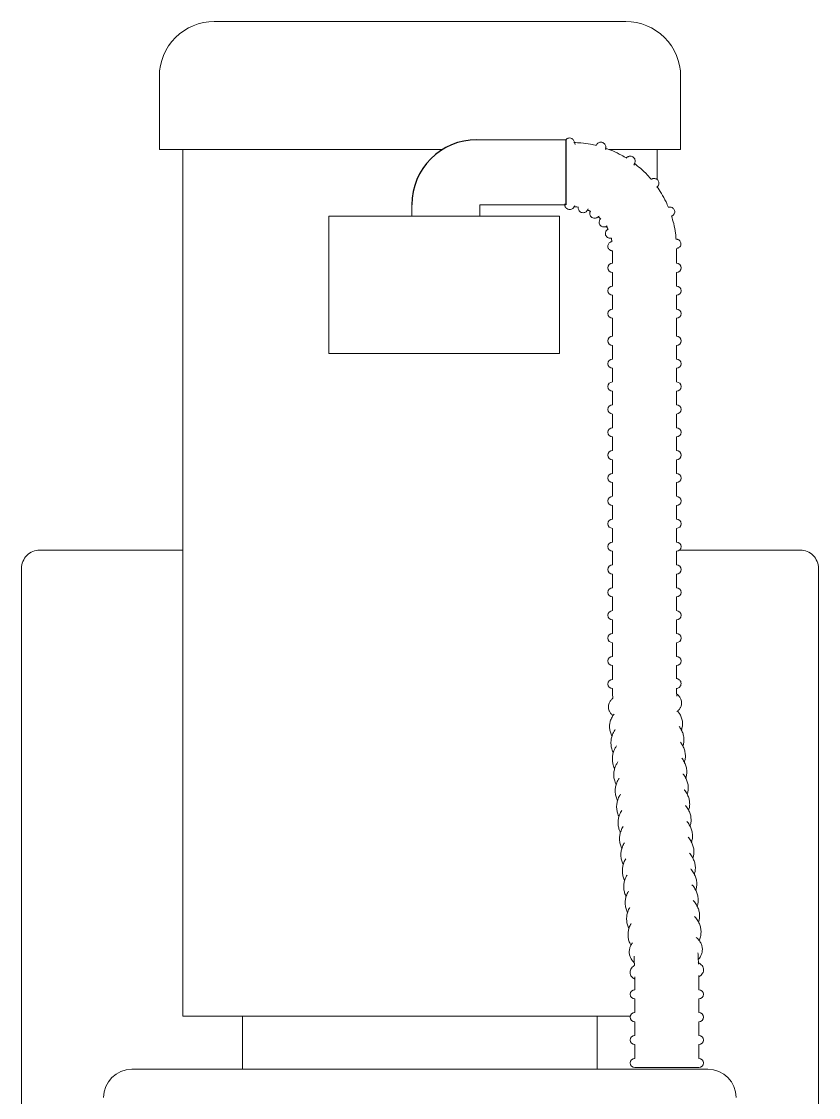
# Model space of a CAD drawing. Header units: inches. Extents: x 12.2 to 24.5, y 6.4 to 20.2.
# Drawn here: x 17.055 to 19.778, y 15.734 to 19.41 of the extents above; entities that cross this region are included whole.
import ezdxf

# ---------------------------------------------------------------- set-up
doc = ezdxf.new("R2010")
doc.units = ezdxf.units.IN
doc.header["$MEASUREMENT"] = 0

msp = doc.modelspace()

# ---------------------------------------------------------------- linework, layer by layer
at = {"color": 7, "linetype": 'Continuous', "lineweight": 15}
for p, q in [((17.713393, 19.40975), (19.119642, 19.40975)), ((17.765042, 18.972252), (17.525894, 18.972252)), ((18.492941, 18.972252), (17.765042, 18.972252)), ((19.307144, 18.972252), (19.063103, 18.972252)), ((18.105519, 18.275999), (18.105519, 18.74475)), ((18.105519, 18.74475), (18.145353, 18.74475)), ((18.145353, 18.74475), (18.146223, 18.74475)), ((18.146223, 18.74475), (18.89337, 18.74475)), ((18.89337, 18.275999), (18.89337, 18.74475)), ((19.074631, 18.552527), (19.074214, 18.552527)), ((19.074631, 18.474403), (19.074214, 18.474403)), ((19.074631, 18.396274), (19.074214, 18.396274)), ((18.105519, 18.275999), (18.145353, 18.275999)), ((18.145353, 18.275999), (18.146223, 18.275999)), ((18.146223, 18.275999), (18.89337, 18.275999)), ((19.074631, 18.303234), (19.074214, 18.303234)), ((19.074631, 18.22511), (19.074214, 18.22511)), ((19.074631, 18.146985), (19.074214, 18.146985)), ((19.074631, 18.068856), (19.074214, 18.068856)), ((19.074631, 17.990732), (19.074214, 17.990732)), ((19.074631, 17.912608), (19.074214, 17.912608)), ((19.074631, 17.834483), (19.074214, 17.834483)), ((19.074631, 17.756359), (19.074214, 17.756359)), ((19.074631, 17.678236), (19.074214, 17.678236)), ((17.117292, 17.603664), (17.606517, 17.603664)), ((19.074631, 17.600112), (19.074214, 17.600112)), ((19.325119, 17.603664), (19.302887, 17.603664)), ((19.325119, 17.603664), (19.715743, 17.603664)), ((17.054792, 17.541164), (17.054792, 14.970251)), ((19.778243, 15.470914), (19.778243, 17.541164)), ((19.074631, 17.521985), (19.074214, 17.521985)), ((19.074631, 17.443858), (19.074214, 17.443858)), ((19.074631, 17.365734), (19.074214, 17.365734)), ((19.074631, 17.28761), (19.074214, 17.28761)), ((19.074631, 17.209485), (19.074214, 17.209485)), ((17.797325, 16.011751), (17.606517, 16.011751)), ((17.809826, 16.011751), (17.797325, 16.011751)), ((17.809826, 16.011751), (19.022325, 16.011751)), ((17.809826, 15.980501), (17.809826, 16.011751)), ((19.022325, 16.011751), (19.022325, 15.980501)), ((19.034825, 16.011751), (19.022325, 16.011751)), ((19.135271, 16.011751), (19.034825, 16.011751)), ((17.809826, 15.830304), (17.809826, 15.980501)), ((19.022325, 15.980501), (19.022325, 15.830304)), ((19.400479, 15.830304), (17.431728, 15.830304)), ((19.150475, 15.836276), (19.369226, 15.836276))]:
    msp.add_line(p, q, dxfattribs=at)
msp.add_line((18.914633, 19.006001), (18.914633, 18.783502))
for centre, radius, start, end in [((17.713393, 19.22225), 0.1875, 90.000225, 180.000492), ((19.119648, 19.222254), 0.187496, 359.998364, 90.001636), ((19.074214, 18.568151), 0.015624, 90, 270), ((19.292965, 18.568151), 0.015624, 270, 90), ((19.074214, 18.490027), 0.015624, 90, 270), ((19.292965, 18.490027), 0.015624, 270, 90), ((19.074216, 18.4119), 0.015626, 90.008604, 269.991396), ((19.292963, 18.4119), 0.015626, 270.008604, 89.991396), ((19.074214, 18.318858), 0.015624, 90, 270), ((19.292965, 18.318858), 0.015624, 270, 90), ((19.074214, 18.240734), 0.015624, 90, 270), ((19.292965, 18.240734), 0.015624, 270, 90), ((19.074214, 18.162609), 0.015624, 90, 270), ((19.292965, 18.162609), 0.015624, 270, 90), ((19.074216, 18.084483), 0.015626, 90.008604, 269.991396), ((19.292963, 18.084483), 0.015626, 270.008604, 89.991396), ((19.074216, 18.006358), 0.015626, 90.008604, 269.991396), ((19.292963, 18.006358), 0.015626, 270.008604, 89.991396), ((19.074216, 17.928234), 0.015626, 90.008604, 269.991396), ((19.292963, 17.928234), 0.015626, 270.008604, 89.991396), ((19.074214, 17.850107), 0.015624, 90, 270), ((19.292965, 17.850107), 0.015624, 270, 90), ((19.074214, 17.771983), 0.015624, 90, 270), ((19.292965, 17.771983), 0.015624, 270, 90), ((19.074214, 17.69386), 0.015624, 90, 270), ((19.292965, 17.69386), 0.015624, 270, 90), ((19.074214, 17.615735), 0.015624, 90, 270), ((19.292965, 17.615735), 0.015624, 270, 90), ((17.117289, 17.541167), 0.062497, 89.99693, 180.00307), ((19.715746, 17.541167), 0.062497, 359.99693, 90.00307), ((19.074215, 17.53761), 0.015625, 90.004302, 269.995698), ((19.292964, 17.53761), 0.015625, 270.004302, 89.995698), ((19.074215, 17.459483), 0.015625, 90.004302, 269.995698), ((19.292964, 17.459483), 0.015625, 270.004302, 89.995698), ((19.074215, 17.381359), 0.015625, 90.004302, 269.995698), ((19.292964, 17.381359), 0.015625, 270.004302, 89.995698), ((19.074215, 17.303235), 0.015625, 90.004302, 269.995698), ((19.292964, 17.303235), 0.015625, 270.004302, 89.995698), ((19.074215, 17.22511), 0.015625, 90.004302, 269.995698), ((19.292964, 17.22511), 0.015625, 270.004302, 89.995698), ((19.074215, 17.146426), 0.015625, 90.004302, 269.995698), ((19.150476, 16.086277), 0.015625, 90.004302, 269.995698), ((19.369225, 16.086277), 0.015625, 270.004302, 89.995698), ((19.150476, 16.008152), 0.015625, 90.004302, 269.995698), ((19.369225, 16.008152), 0.015625, 270.004302, 89.995698), ((19.150475, 15.930027), 0.015624, 90, 270), ((19.369226, 15.930027), 0.015624, 270, 90), ((19.150476, 15.851901), 0.015625, 90.004302, 269.995698), ((19.369225, 15.851901), 0.015625, 270.004302, 89.995698), ((17.43173, 15.733825), 0.09648, 90.001337, 179.998663), ((19.400477, 15.733825), 0.09648, 0.001337, 89.998663)]:
    msp.add_arc(centre, radius, start, end, dxfattribs=at)
msp.add_arc((18.610626, 18.783943), 0.222058, 90, 180)
for points in [[(17.525894, 19.222248), (17.525894, 18.972252)], [(19.307144, 18.972252), (19.307144, 19.222248)], [(18.916031, 19.006001), (18.600702, 19.006001)], [(17.606517, 18.972252), (17.606517, 16.608501)], [(19.226518, 18.870046), (19.226518, 18.972252)], [(18.388568, 18.783943), (18.388568, 18.74475)], [(18.621068, 18.74475), (18.621068, 18.783943)], [(18.621068, 18.783502), (18.914633, 18.783502)], [(18.987925, 18.766752), (18.999508, 18.761073)], [(19.024974, 18.743952), (19.034243, 18.734988)], [(19.053225, 18.710883), (19.059406, 18.699295)], [(19.066137, 18.669497), (19.068666, 18.669718)], [(19.070088, 18.670488), (19.072435, 18.657487)], [(19.074214, 18.626577), (19.074214, 18.583775)], [(19.292965, 18.583775), (19.292965, 18.634683)], [(19.074214, 18.552527), (19.074214, 18.50565)], [(19.292965, 18.50565), (19.292965, 18.552527)], [(19.074214, 18.474403), (19.074214, 18.427526)], [(19.292965, 18.427526), (19.292965, 18.474403)], [(19.074214, 18.396274), (19.074214, 18.334482)], [(19.292965, 18.334482), (19.292965, 18.396274)], [(19.074214, 18.303234), (19.074214, 18.256358)], [(19.292965, 18.256358), (19.292965, 18.303234)], [(19.074214, 18.22511), (19.074214, 18.178233)], [(19.292965, 18.178233), (19.292965, 18.22511)], [(19.074214, 18.146985), (19.074214, 18.100109)], [(19.292965, 18.100109), (19.292965, 18.146985)], [(19.074214, 18.068856), (19.074214, 18.021985)], [(19.292965, 18.021985), (19.292965, 18.068856)], [(19.074214, 17.990732), (19.074214, 17.94386)], [(19.292965, 17.94386), (19.292965, 17.990732)], [(19.074214, 17.912608), (19.074214, 17.865731)], [(19.292965, 17.865731), (19.292965, 17.912608)], [(19.074214, 17.834483), (19.074214, 17.787607)], [(19.292965, 17.787607), (19.292965, 17.834483)], [(19.074214, 17.756359), (19.074214, 17.709484)], [(19.292965, 17.709484), (19.292965, 17.756359)], [(19.074214, 17.678236), (19.074214, 17.631359)], [(19.292965, 17.631359), (19.292965, 17.678236)], [(19.074214, 17.600112), (19.074214, 17.553235)], [(19.292965, 17.553235), (19.292965, 17.600112)], [(19.074214, 17.521985), (19.074214, 17.475108)], [(19.292965, 17.475108), (19.292965, 17.521985)], [(19.074214, 17.443858), (19.074214, 17.396984)], [(19.292965, 17.396984), (19.292965, 17.443858)], [(19.074214, 17.365734), (19.074214, 17.31886)], [(19.292965, 17.31886), (19.292965, 17.365734)], [(19.074214, 17.28761), (19.074214, 17.240735)], [(19.292965, 17.240735), (19.292965, 17.28761)], [(19.074214, 17.209485), (19.074214, 17.169545)], [(19.292965, 17.163629), (19.292965, 17.209485)], [(19.074214, 17.169545), (19.07423, 17.161778)], [(17.606517, 16.608501), (17.606517, 16.011751)], [(19.150475, 16.103009), (19.150475, 16.101902)], [(19.369226, 16.101902), (19.369226, 16.103009)], [(19.150475, 16.070652), (19.150475, 16.023778)], [(19.369226, 16.023778), (19.369226, 16.070652)], [(19.150475, 15.992527), (19.150475, 15.945651)], [(19.369226, 15.945651), (19.369226, 15.992527)], [(19.150475, 15.914403), (19.150475, 15.867527)], [(19.369226, 15.867527), (19.369226, 15.914403)]]:
    msp.add_open_spline(points, degree=1, dxfattribs=at)
for points, knots in [([(18.946362, 18.98987), (18.945996, 18.991811), (18.945331, 18.99534), (18.943621, 19.000381), (18.941225, 19.004818), (18.937416, 19.008817), (18.931982, 19.011665), (18.925276, 19.012269), (18.91939, 19.010197), (18.915931, 19.00776), (18.914781, 19.006202), (18.914633, 19.006001)], [0, 0, 0, 0, 0.12796389, 0.2326434, 0.34409255, 0.45226144, 0.58608413, 0.73333824, 0.87452196, 0.98381727, 1, 1, 1, 1]), ([(19.020229, 18.985853), (19.013396, 18.98741), (18.995727, 18.991436), (18.969678, 18.995024), (18.950472, 18.995846), (18.94237, 18.996192)], [0, 0, 0, 0, 0.26719872, 0.6908627, 1, 1, 1, 1]), ([(19.051435, 18.971918), (19.051457, 18.972106), (19.051832, 18.975254), (19.051853, 18.980008), (19.050615, 18.986062), (19.048294, 18.990793), (19.044045, 18.995124), (19.037878, 18.997726), (19.031544, 18.997648), (19.026512, 18.995719), (19.022927, 18.993101), (19.020049, 18.990007), (19.018532, 18.987656), (19.017718, 18.986397)], [0, 0, 0, 0, 0.01008856, 0.16925114, 0.25078571, 0.33811643, 0.44685307, 0.56746732, 0.68500718, 0.7756962, 0.85089873, 0.92010952, 1, 1, 1, 1]), ([(19.123174, 18.942482), (19.117152, 18.946068), (19.101577, 18.955343), (19.076934, 18.967278), (19.057855, 18.974235), (19.049224, 18.977381)], [0, 0, 0, 0, 0.2566098, 0.66373015, 1, 1, 1, 1]), ([(19.147588, 18.918711), (19.148576, 18.920889), (19.150272, 18.924631), (19.151764, 18.93022), (19.151941, 18.93543), (19.15047, 18.940881), (19.14684, 18.945958), (19.141407, 18.949289), (19.135769, 18.950249), (19.131069, 18.949578), (19.127346, 18.948088), (19.124129, 18.946088), (19.122241, 18.944447), (19.121259, 18.943594)], [0, 0, 0, 0, 0.12555195, 0.21574369, 0.30227916, 0.3965725, 0.50739369, 0.62205208, 0.72227348, 0.801863, 0.86865874, 0.93172692, 1, 1, 1, 1]), ([(19.207759, 18.869506), (19.203133, 18.874773), (19.191162, 18.888401), (19.17138, 18.907344), (19.155368, 18.919846), (19.148131, 18.925497)], [0, 0, 0, 0, 0.25658041, 0.66396288, 1, 1, 1, 1]), ([(19.225267, 18.84213), (19.225512, 18.842376), (19.226891, 18.843762), (19.228812, 18.8461), (19.231017, 18.849448), (19.232557, 18.853129), (19.233246, 18.857947), (19.232231, 18.863497), (19.229014, 18.868686), (19.22438, 18.87208), (19.219713, 18.873504), (19.215843, 18.873664), (19.212563, 18.873131), (19.209546, 18.872172), (19.207625, 18.871244), (19.20663, 18.870764)], [0, 0, 0, 0, 0.01944503, 0.10961099, 0.16905449, 0.24374054, 0.33142373, 0.43836522, 0.55325334, 0.66523634, 0.75260618, 0.82314799, 0.88050004, 0.93813241, 1, 1, 1, 1]), ([(19.265826, 18.774078), (19.263039, 18.78051), (19.255822, 18.797162), (19.242818, 18.82127), (19.231421, 18.838088), (19.226274, 18.845683)], [0, 0, 0, 0, 0.25656728, 0.66425666, 1, 1, 1, 1]), ([(18.910911, 18.786654), (18.911, 18.785051), (18.911183, 18.781763), (18.912811, 18.776817), (18.916096, 18.772075), (18.921354, 18.768321), (18.925739, 18.767806), (18.927934, 18.767548)], [0, 0, 0, 0, 0.16886007, 0.34619524, 0.54067288, 0.77011323, 1, 1, 1, 1]), ([(18.927934, 18.767548), (18.930126, 18.767799), (18.933829, 18.768222), (18.938194, 18.770847), (18.941288, 18.77371), (18.943835, 18.776973), (18.945204, 18.77942), (18.945893, 18.780652)], [0, 0, 0, 0, 0.27938692, 0.47186992, 0.64057015, 0.81911817, 1, 1, 1, 1]), ([(18.942769, 18.777227), (18.943756, 18.777184), (18.94905, 18.776956), (18.954263, 18.775944), (18.958506, 18.77512)], [0, 0, 0, 0, 0.1863452, 1, 1, 1, 1]), ([(18.956678, 18.775401), (18.956767, 18.773798), (18.956949, 18.77051), (18.958578, 18.765564), (18.961862, 18.760821), (18.96712, 18.757068), (18.971505, 18.756553), (18.9737, 18.756295)], [0, 0, 0, 0, 0.16886007, 0.34619524, 0.54067288, 0.77011323, 1, 1, 1, 1]), ([(18.9737, 18.756295), (18.975893, 18.756546), (18.979596, 18.756969), (18.98396, 18.759594), (18.987055, 18.762457), (18.989601, 18.76572), (18.99097, 18.768167), (18.991659, 18.769399)], [0, 0, 0, 0, 0.27938692, 0.47186992, 0.64057015, 0.81911817, 1, 1, 1, 1]), ([(18.998098, 18.761608), (18.997733, 18.760422), (18.996861, 18.757588), (18.996612, 18.752822), (18.997883, 18.747329), (19.001268, 18.742204), (19.00671, 18.738394), (19.011031, 18.73791), (19.013154, 18.737672)], [0, 0, 0, 0, 0.11171151, 0.26705948, 0.4243774, 0.61257092, 0.80970827, 1, 1, 1, 1]), ([(19.275396, 18.744186), (19.275973, 18.74446), (19.277592, 18.745229), (19.279911, 18.746668), (19.282348, 18.748706), (19.284622, 18.75147), (19.286559, 18.755538), (19.287228, 18.760893), (19.285877, 18.76652), (19.282767, 18.771019), (19.278991, 18.773832), (19.275539, 18.775212), (19.272691, 18.775719), (19.270374, 18.77579), (19.26814, 18.775596), (19.266486, 18.775336), (19.265513, 18.775091), (19.265387, 18.775059)], [0, 0, 0, 0, 0.037455014, 0.10507158, 0.15934698, 0.223117161, 0.313469673, 0.419863071, 0.533165248, 0.645071232, 0.733297832, 0.805581209, 0.8610363, 0.902105727, 0.941162756, 0.992391215, 1, 1, 1, 1]), ([(19.013154, 18.737672), (19.015082, 18.737861), (19.018223, 18.738169), (19.022181, 18.740096), (19.025362, 18.742231), (19.027284, 18.744012), (19.028302, 18.744956)], [0, 0, 0, 0, 0.33402197, 0.54426095, 0.75859225, 1, 1, 1, 1]), ([(19.033605, 18.735776), (19.033238, 18.735353), (19.032159, 18.73411), (19.030639, 18.731552), (19.029136, 18.727824), (19.028573, 18.722944), (19.029769, 18.717372), (19.033147, 18.712304), (19.037815, 18.709107), (19.041953, 18.707898), (19.044241, 18.707803), (19.044996, 18.707771)], [0, 0, 0, 0, 0.04382488, 0.12869004, 0.23143763, 0.35655334, 0.50741009, 0.66803078, 0.8209604, 0.94095698, 1, 1, 1, 1]), ([(19.044996, 18.707771), (19.046633, 18.707905), (19.049222, 18.708116), (19.052988, 18.709507), (19.055209, 18.710496), (19.056491, 18.711232), (19.056546, 18.711263)], [0, 0, 0, 0, 0.40220365, 0.63580835, 0.98446229, 1, 1, 1, 1]), ([(19.291832, 18.665438), (19.29115, 18.672416), (19.289385, 18.690485), (19.284395, 18.717415), (19.278707, 18.736916), (19.27614, 18.745716)], [0, 0, 0, 0, 0.2566362, 0.66451565, 1, 1, 1, 1]), ([(19.058418, 18.69937), (19.057734, 18.698928), (19.056224, 18.697952), (19.054011, 18.695891), (19.051739, 18.692774), (19.050054, 18.688286), (19.049923, 18.682728), (19.05183, 18.67734), (19.055206, 18.673321), (19.058939, 18.670948), (19.062245, 18.669845), (19.0646, 18.669524), (19.065802, 18.669503), (19.066137, 18.669497)], [0, 0, 0, 0, 0.05807862, 0.1280788, 0.21430214, 0.33119626, 0.46424256, 0.60251914, 0.72948849, 0.83128398, 0.91424226, 0.97616714, 1, 1, 1, 1]), ([(19.070813, 18.657459), (19.070715, 18.657439), (19.069881, 18.657272), (19.068071, 18.656673), (19.064896, 18.655052), (19.061476, 18.651878), (19.058911, 18.647012), (19.058156, 18.641356), (19.059431, 18.636047), (19.062011, 18.632015), (19.064896, 18.629405), (19.067701, 18.627846), (19.070056, 18.627044), (19.071704, 18.626731), (19.072693, 18.626619), (19.0733, 18.626574), (19.073883, 18.626554), (19.074293, 18.626551), (19.074533, 18.626549)], [0, 0, 0, 0, 0.00656015, 0.05542426, 0.12361311, 0.23785001, 0.35321591, 0.47554367, 0.6017051, 0.7006911, 0.78329238, 0.85277781, 0.90844044, 0.94473174, 0.96192306, 0.97332315, 0.98434462, 1, 1, 1, 1]), ([(19.295077, 18.634908), (19.295322, 18.63495), (19.296045, 18.635072), (19.297967, 18.635566), (19.301124, 18.636937), (19.304881, 18.64007), (19.307705, 18.64485), (19.308703, 18.650631), (19.307588, 18.656066), (19.305059, 18.660252), (19.30218, 18.662964), (19.299357, 18.664604), (19.296947, 18.665456), (19.295237, 18.665799), (19.294199, 18.665919), (19.293577, 18.665973), (19.293018, 18.665988), (19.29242, 18.666007), (19.29199, 18.665997), (19.291773, 18.665992)], [0, 0, 0, 0, 0.015711144, 0.046294126, 0.125151029, 0.231067601, 0.34984045, 0.468171203, 0.593758141, 0.691513046, 0.772677517, 0.841050863, 0.896278296, 0.933372579, 0.950986664, 0.962238113, 0.9728194, 0.986311794, 1, 1, 1, 1]), ([(19.074479, 17.130624), (19.074524, 17.127171), (19.074669, 17.116059), (19.074943, 17.104948), (19.075131, 17.09729)], [0, 0, 0, 0, 0.31070584, 1, 1, 1, 1]), ([(19.293763, 17.10491), (19.293606, 17.111238), (19.29338, 17.120398), (19.293262, 17.129559), (19.293226, 17.132391)], [0, 0, 0, 0, 0.69091938, 1, 1, 1, 1]), ([(19.293256, 17.130176), (19.294673, 17.130649), (19.297945, 17.131742), (19.302461, 17.13449), (19.306441, 17.138888), (19.308844, 17.144756), (19.308737, 17.151423), (19.306291, 17.157013), (19.30284, 17.16081), (19.29915, 17.16328), (19.296532, 17.164406), (19.295166, 17.164896), (19.295117, 17.164914)], [0, 0, 0, 0, 0.061484267, 0.141951138, 0.214600301, 0.302546116, 0.396561379, 0.481310839, 0.54814585, 0.605306093, 0.66297302, 0.665094577, 0.665094577, 0.665094577, 0.665094577]), ([(19.075126, 17.097503), (19.07264, 17.095251), (19.067966, 17.090281), (19.063147, 17.082429), (19.061658, 17.076894), (19.061066, 17.074692)], [0.9151366195, 0.9151366195, 0.9151366195, 0.9151366195, 0.9465119324, 0.9787169539, 1, 1, 1, 1]), ([(19.295762, 17.111156), (19.298249, 17.108904), (19.302922, 17.103934), (19.307741, 17.096083), (19.30923, 17.090548), (19.309823, 17.088345)], [0.9151366195, 0.9151366195, 0.9151366195, 0.9151366195, 0.9465119324, 0.9787169539, 1, 1, 1, 1]), ([(19.061066, 17.074692), (19.060733, 17.072283), (19.059942, 17.066555), (19.061679, 17.057465), (19.066336, 17.048477), (19.071482, 17.04217), (19.075311, 17.039384), (19.07634, 17.038636)], [0, 0, 0, 0, 0.17606365, 0.41864039, 0.65641552, 0.90767545, 1, 1, 1, 1]), ([(19.309823, 17.088345), (19.310155, 17.085936), (19.310946, 17.080208), (19.30921, 17.071118), (19.304552, 17.06213), (19.299406, 17.055824), (19.295577, 17.053038), (19.294549, 17.052289)], [0, 0, 0, 0, 0.17606365, 0.41864039, 0.65641552, 0.90767545, 1, 1, 1, 1]), ([(19.079491, 17.043715), (19.07699, 17.040422), (19.071931, 17.032689), (19.066515, 17.020344), (19.06507, 17.011235), (19.064424, 17.007156)], [0.88621568, 0.88621568, 0.88621568, 0.88621568, 0.921498354, 0.96483836, 1, 1, 1, 1]), ([(19.309964, 16.988953), (19.311259, 16.993331), (19.313899, 17.002256), (19.31396, 17.01636), (19.311055, 17.030221), (19.305466, 17.042442), (19.300461, 17.049581), (19.297933, 17.052666)], [0, 0, 0, 0, 0.038821432, 0.079141742, 0.118846285, 0.158949279, 0.192949727, 0.192949727, 0.192949727, 0.192949727]), ([(19.064424, 17.007156), (19.064249, 17.004344), (19.063786, 16.996885), (19.065827, 16.984851), (19.069173, 16.974735), (19.072421, 16.969871), (19.073071, 16.968898)], [0, 0, 0, 0, 0.21136742, 0.56069954, 0.91212545, 1, 1, 1, 1]), ([(19.083796, 16.990671), (19.081511, 16.987378), (19.076681, 16.979371), (19.071303, 16.966286), (19.069883, 16.956359), (19.069218, 16.951712)], [0.883501992, 0.883501992, 0.883501992, 0.883501992, 0.916827677, 0.961058176, 1, 1, 1, 1]), ([(19.315087, 16.933708), (19.316242, 16.937963), (19.318719, 16.94708), (19.318727, 16.961633), (19.315836, 16.976426), (19.310124, 16.989813), (19.304864, 16.997755), (19.302103, 17.001288)], [0, 0, 0, 0, 0.03655282, 0.078339394, 0.119640601, 0.161268527, 0.198519138, 0.198519138, 0.198519138, 0.198519138]), ([(19.069218, 16.951712), (19.069069, 16.948766), (19.068669, 16.940856), (19.070814, 16.92809), (19.073937, 16.917798), (19.076901, 16.913018), (19.077236, 16.912478)], [0, 0, 0, 0, 0.21761678, 0.58433466, 0.95304632, 1, 1, 1, 1]), ([(19.319954, 16.879067), (19.321109, 16.883321), (19.323586, 16.892439), (19.323594, 16.906992), (19.320704, 16.921786), (19.314888, 16.935412), (19.309442, 16.943546), (19.306488, 16.947258)], [0, 0, 0, 0, 0.036552638, 0.078339005, 0.119646389, 0.161268115, 0.200673682, 0.200673682, 0.200673682, 0.200673682]), ([(19.088276, 16.935469), (19.086143, 16.932346), (19.081461, 16.924517), (19.076166, 16.911645), (19.074748, 16.901718), (19.074085, 16.89707)], [0.885388049, 0.885388049, 0.885388049, 0.885388049, 0.916826873, 0.961059539, 1, 1, 1, 1]), ([(19.074085, 16.89707), (19.073936, 16.894124), (19.073536, 16.886215), (19.075681, 16.873449), (19.078804, 16.863156), (19.081768, 16.858377), (19.082103, 16.857837)], [0, 0, 0, 0, 0.21761678, 0.58433466, 0.95304632, 1, 1, 1, 1]), ([(19.092757, 16.880258), (19.090775, 16.87731), (19.08624, 16.869661), (19.081033, 16.857003), (19.079615, 16.847076), (19.078952, 16.842429)], [0.887295068, 0.887295068, 0.887295068, 0.887295068, 0.91682669, 0.961059453, 1, 1, 1, 1]), ([(19.324821, 16.824425), (19.325977, 16.82868), (19.328454, 16.837797), (19.328456, 16.85235), (19.325572, 16.867145), (19.319651, 16.881005), (19.314021, 16.889329), (19.310874, 16.893211)], [0, 0, 0, 0, 0.036552719, 0.078339082, 0.119645293, 0.161269646, 0.202790442, 0.202790442, 0.202790442, 0.202790442]), ([(19.078952, 16.842429), (19.078803, 16.839483), (19.078402, 16.831573), (19.080552, 16.81881), (19.083661, 16.808511), (19.086634, 16.803737), (19.08697, 16.803197)], [0, 0, 0, 0, 0.21762531, 0.58435756, 0.95306387, 1, 1, 1, 1]), ([(19.329688, 16.769784), (19.330844, 16.774038), (19.333321, 16.783156), (19.333323, 16.797709), (19.330439, 16.812504), (19.32446, 16.826504), (19.318661, 16.835022), (19.315327, 16.839077), (19.315261, 16.839157)], [0, 0, 0, 0, 0.036552568, 0.078338757, 0.119644797, 0.161274971, 0.20403348, 0.20489017, 0.20489017, 0.20489017, 0.20489017]), ([(19.097239, 16.825039), (19.095406, 16.822269), (19.091018, 16.814803), (19.0859, 16.802362), (19.084481, 16.792435), (19.083816, 16.787787)], [0.889218987, 0.889218987, 0.889218987, 0.889218987, 0.916825865, 0.961058445, 1, 1, 1, 1]), ([(19.083816, 16.787787), (19.083668, 16.784842), (19.083271, 16.776932), (19.085414, 16.764168), (19.088528, 16.753869), (19.091501, 16.749095), (19.091837, 16.748556)], [0, 0, 0, 0, 0.21756402, 0.58434176, 0.95306432, 1, 1, 1, 1]), ([(19.101721, 16.769812), (19.100036, 16.767224), (19.095794, 16.759945), (19.090768, 16.747721), (19.089348, 16.737793), (19.088683, 16.733146)], [0.891159411, 0.891159411, 0.891159411, 0.891159411, 0.91681987, 0.961058473, 1, 1, 1, 1]), ([(19.334552, 16.715142), (19.335708, 16.719397), (19.338185, 16.728514), (19.338191, 16.743067), (19.335305, 16.757863), (19.329327, 16.771862), (19.323386, 16.780588), (19.319876, 16.784821), (19.319649, 16.785091)], [0, 0, 0, 0, 0.036552542, 0.078338798, 0.119644808, 0.161274953, 0.204033432, 0.206964109, 0.206964109, 0.206964109, 0.206964109]), ([(19.088683, 16.733146), (19.088534, 16.730201), (19.088134, 16.722291), (19.090282, 16.709527), (19.093395, 16.699228), (19.096368, 16.694454), (19.096704, 16.693914)], [0, 0, 0, 0, 0.2175633, 0.58434575, 0.95306477, 1, 1, 1, 1]), ([(19.339419, 16.660501), (19.340575, 16.664755), (19.343052, 16.673873), (19.343058, 16.688426), (19.340172, 16.703221), (19.334193, 16.717221), (19.328114, 16.726153), (19.324427, 16.730561), (19.324038, 16.731017)], [0, 0, 0, 0, 0.036552468, 0.078338639, 0.119644565, 0.161274625, 0.204038408, 0.209019155, 0.209019155, 0.209019155, 0.209019155]), ([(19.106204, 16.714575), (19.104666, 16.712174), (19.10057, 16.705083), (19.095635, 16.693079), (19.094215, 16.683152), (19.09355, 16.678504)], [0.893121159, 0.893121159, 0.893121159, 0.893121159, 0.916820039, 0.961058552, 1, 1, 1, 1]), ([(19.09355, 16.678504), (19.093401, 16.675559), (19.093001, 16.66765), (19.09515, 16.654886), (19.098262, 16.644587), (19.101235, 16.639812), (19.101571, 16.639273)], [0, 0, 0, 0, 0.21756393, 0.58429019, 0.95306463, 1, 1, 1, 1]), ([(19.110687, 16.65933), (19.109295, 16.657118), (19.105346, 16.650219), (19.100502, 16.638438), (19.099082, 16.628512), (19.098417, 16.623865)], [0.895107911, 0.895107911, 0.895107911, 0.895107911, 0.91682592, 0.961064709, 1, 1, 1, 1]), ([(19.344286, 16.605859), (19.345442, 16.610114), (19.347918, 16.619231), (19.347926, 16.633785), (19.345036, 16.648579), (19.339061, 16.66258), (19.332844, 16.671714), (19.32898, 16.676293), (19.328427, 16.676929)], [0, 0, 0, 0, 0.036552696, 0.078339128, 0.119646577, 0.161274362, 0.204038412, 0.21104478, 0.21104478, 0.21104478, 0.21104478]), ([(19.098417, 16.623865), (19.098268, 16.620919), (19.097868, 16.613009), (19.100015, 16.600244), (19.103133, 16.589948), (19.106101, 16.585171), (19.106435, 16.584631)], [0, 0, 0, 0, 0.21761572, 0.5843318, 0.95309599, 1, 1, 1, 1]), ([(19.349153, 16.551218), (19.350309, 16.555472), (19.352785, 16.56459), (19.352793, 16.579143), (19.349903, 16.593937), (19.343928, 16.607939), (19.337574, 16.617273), (19.333535, 16.622019), (19.332818, 16.622832)], [0, 0, 0, 0, 0.036552547, 0.07833881, 0.119646091, 0.161273706, 0.204037583, 0.213047245, 0.213047245, 0.213047245, 0.213047245]), ([(19.115171, 16.604079), (19.113922, 16.60206), (19.110119, 16.595354), (19.105366, 16.583797), (19.103948, 16.57387), (19.103284, 16.569223)], [0.897099887, 0.897099887, 0.897099887, 0.897099887, 0.916827428, 0.961066037, 1, 1, 1, 1]), ([(19.103284, 16.569223), (19.103135, 16.566278), (19.102735, 16.558368), (19.104882, 16.545602), (19.108, 16.535307), (19.110967, 16.530529), (19.111302, 16.52999)], [0, 0, 0, 0, 0.21761572, 0.5843318, 0.95309599, 1, 1, 1, 1]), ([(19.119656, 16.548816), (19.118549, 16.546994), (19.114893, 16.540486), (19.110232, 16.529157), (19.108815, 16.51923), (19.108151, 16.514582)], [0.899119916, 0.899119916, 0.899119916, 0.899119916, 0.916826559, 0.961059392, 1, 1, 1, 1]), ([(19.35402, 16.496578), (19.355176, 16.500833), (19.357652, 16.509951), (19.35766, 16.524503), (19.35477, 16.539297), (19.348791, 16.553296), (19.342306, 16.56283), (19.338092, 16.567741), (19.337209, 16.568726)], [0, 0, 0, 0, 0.036552776, 0.078339301, 0.119640458, 0.16127087, 0.204031371, 0.215024209, 0.215024209, 0.215024209, 0.215024209]), ([(19.108151, 16.514582), (19.108002, 16.511636), (19.107602, 16.503726), (19.10975, 16.490962), (19.112864, 16.480665), (19.115834, 16.475888), (19.116169, 16.475348)], [0, 0, 0, 0, 0.21761456, 0.58432868, 0.95301677, 1, 1, 1, 1]), ([(19.358887, 16.441937), (19.360043, 16.446191), (19.36252, 16.455309), (19.362522, 16.469862), (19.359639, 16.484657), (19.353658, 16.498656), (19.347038, 16.508383), (19.34265, 16.513455), (19.341601, 16.514607)], [0, 0, 0, 0, 0.036552707, 0.078339056, 0.119645252, 0.161269592, 0.204033655, 0.216977934, 0.216977934, 0.216977934, 0.216977934]), ([(19.124142, 16.493542), (19.123176, 16.491923), (19.119665, 16.485615), (19.1151, 16.474515), (19.11368, 16.464588), (19.113015, 16.45994)], [0.9011636642, 0.9011636642, 0.9011636642, 0.9011636642, 0.9168255483, 0.9610582968, 1, 1, 1, 1]), ([(19.113015, 16.45994), (19.112867, 16.456995), (19.11247, 16.449085), (19.114616, 16.436321), (19.117731, 16.426023), (19.120701, 16.421247), (19.121036, 16.420707)], [0, 0, 0, 0, 0.21761349, 0.58432812, 0.95301671, 1, 1, 1, 1]), ([(19.128629, 16.438257), (19.127801, 16.436845), (19.124437, 16.430741), (19.119967, 16.419873), (19.118547, 16.409947), (19.117882, 16.405299)], [0.9032307358, 0.9032307358, 0.9032307358, 0.9032307358, 0.9168254361, 0.9610582443, 1, 1, 1, 1]), ([(19.363754, 16.387295), (19.364909, 16.39155), (19.367383, 16.400668), (19.36739, 16.415221), (19.364505, 16.430015), (19.358525, 16.444014), (19.351773, 16.453935), (19.347211, 16.459167), (19.345994, 16.460482)], [0, 0, 0, 0, 0.036551311, 0.078337812, 0.119644065, 0.16126846, 0.204032581, 0.218918772, 0.218918772, 0.218918772, 0.218918772]), ([(19.117882, 16.405299), (19.117734, 16.402353), (19.117337, 16.394443), (19.11948, 16.381679), (19.122595, 16.371381), (19.125567, 16.366607), (19.125903, 16.366068)], [0, 0, 0, 0, 0.21762173, 0.584342, 0.95306434, 1, 1, 1, 1]), ([(19.368618, 16.332654), (19.369774, 16.336908), (19.372251, 16.346026), (19.372257, 16.360579), (19.369372, 16.375374), (19.363393, 16.389374), (19.356508, 16.399487), (19.351772, 16.404873), (19.350387, 16.406347)], [0, 0, 0, 0, 0.036552562, 0.078338842, 0.119644876, 0.161275043, 0.204033547, 0.22084146, 0.22084146, 0.22084146, 0.22084146]), ([(19.133116, 16.382963), (19.132426, 16.381762), (19.129207, 16.375865), (19.124834, 16.365232), (19.123414, 16.355305), (19.122749, 16.350657)], [0.905322101, 0.905322101, 0.905322101, 0.905322101, 0.9168258769, 0.9610584507, 1, 1, 1, 1]), ([(19.122749, 16.350657), (19.1226, 16.347712), (19.1222, 16.339802), (19.124349, 16.327038), (19.127461, 16.31674), (19.130434, 16.311965), (19.13077, 16.311426)], [0, 0, 0, 0, 0.217621, 0.58434599, 0.95306479, 1, 1, 1, 1]), ([(19.137605, 16.327659), (19.137049, 16.326674), (19.133976, 16.320988), (19.129701, 16.310591), (19.128281, 16.300664), (19.127616, 16.296016)], [0.9096269569, 0.9096269569, 0.9096269569, 0.9096269569, 0.9187912724, 0.9619814024, 1, 1, 1, 1]), ([(19.370317, 16.269888), (19.371252, 16.271821), (19.374441, 16.278415), (19.376829, 16.2907), (19.377199, 16.305912), (19.374218, 16.32074), (19.368266, 16.334731), (19.361246, 16.345035), (19.356336, 16.350576), (19.354781, 16.352205)], [0, 0, 0, 0, 0.017405927, 0.059386118, 0.100182023, 0.140509064, 0.181152558, 0.222897643, 0.241164834, 0.241164834, 0.241164834, 0.241164834]), ([(19.127616, 16.296016), (19.127469, 16.293072), (19.127075, 16.285165), (19.129159, 16.272367), (19.132838, 16.260993), (19.136534, 16.255226), (19.137535, 16.253664)], [0, 0, 0, 0, 0.19959008, 0.5360721, 0.87433069, 1, 1, 1, 1]), ([(19.142883, 16.262624), (19.142748, 16.262445), (19.140112, 16.258886), (19.135822, 16.25168), (19.132977, 16.243087), (19.132243, 16.23839), (19.132112, 16.237556)], [0.9211839872, 0.9211839872, 0.9211839872, 0.9211839872, 0.9231090405, 0.9591736251, 0.9927528314, 1, 1, 1, 1]), ([(19.367368, 16.205048), (19.368188, 16.205886), (19.371976, 16.209753), (19.376647, 16.218026), (19.380897, 16.229663), (19.381926, 16.241904), (19.37969, 16.25401), (19.374494, 16.265215), (19.367737, 16.273936), (19.362681, 16.278715), (19.360602, 16.280483)], [0, 0, 0, 0, 0.010057411, 0.04643801, 0.080284809, 0.116027618, 0.150438492, 0.184909373, 0.22111083, 0.244517561, 0.244517561, 0.244517561, 0.244517561]), ([(19.132112, 16.237556), (19.131881, 16.234993), (19.131289, 16.228445), (19.133076, 16.217844), (19.138047, 16.206666), (19.143578, 16.198611), (19.147808, 16.194907), (19.148884, 16.193965)], [0, 0, 0, 0, 0.158741183, 0.405573136, 0.653048075, 0.911732402, 1, 1, 1, 1]), ([(19.147997, 16.216094), (19.148113, 16.213636), (19.148608, 16.203153), (19.148961, 16.192548), (19.149237, 16.184403), (19.14924, 16.184288)], [0, 0, 0, 0, 0.2319549, 0.98908291, 1, 1, 1, 1]), ([(19.367933, 16.189396), (19.367915, 16.190024), (19.367642, 16.199653), (19.367161, 16.212383), (19.366593, 16.22448), (19.366448, 16.227583)], [0, 0, 0, 0, 0.04932798, 0.75614959, 1, 1, 1, 1]), ([(19.149208, 16.184682), (19.147668, 16.183709), (19.144065, 16.181161), (19.13898, 16.176139), (19.135068, 16.169145), (19.133724, 16.161053), (19.135354, 16.153197), (19.139437, 16.146537), (19.144518, 16.141577), (19.14847, 16.139323), (19.150247, 16.13831)], [0.828916205, 0.828916205, 0.828916205, 0.828916205, 0.844911885, 0.867655938, 0.891231966, 0.914169314, 0.938345613, 0.960080772, 0.98204864, 1, 1, 1, 1]), ([(19.367119, 16.195008), (19.372033, 16.191956), (19.375636, 16.189407), (19.380721, 16.184385), (19.384633, 16.177391), (19.385977, 16.169299), (19.384347, 16.161443), (19.380264, 16.154783), (19.375183, 16.149823), (19.371231, 16.147569), (19.369454, 16.146556)], [0.828916205, 0.828916205, 0.828916205, 0.828916205, 0.844911885, 0.867655938, 0.891231966, 0.914169314, 0.938345613, 0.960080772, 0.98204864, 1, 1, 1, 1]), ([(19.150128, 16.146124), (19.150172, 16.143308), (19.150359, 16.131607), (19.150466, 16.117235), (19.150473, 16.10568), (19.150475, 16.103009)], [0, 0, 0, 0, 0.19600876, 0.81419153, 1, 1, 1, 1]), ([(19.369226, 16.103009), (19.369217, 16.108076), (19.369191, 16.12273), (19.369044, 16.13868), (19.368857, 16.149563), (19.368834, 16.15086)], [0, 0, 0, 0, 0.31762774, 0.91868148, 1, 1, 1, 1])]:
    msp.add_open_spline(points, degree=3, knots=knots, dxfattribs=at)

doc.saveas('drawing.dxf')
